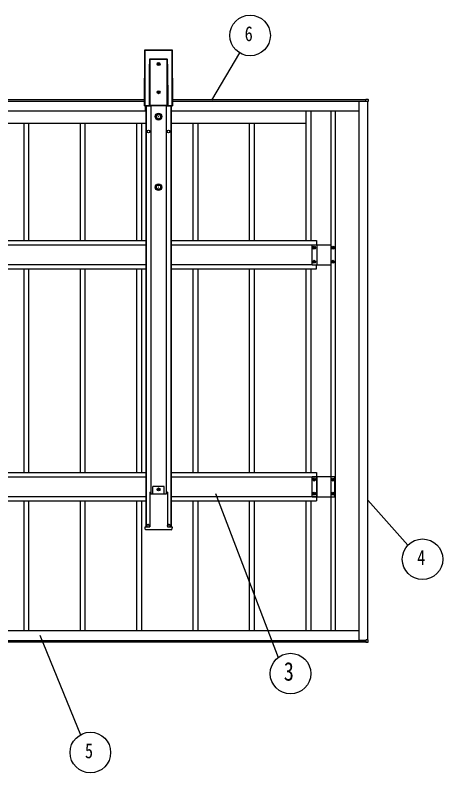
# Model space of a CAD drawing. Units: millimetres, scale not verified. Extents: x -10512 to 10512, y -7425 to 7425.
# Drawn here: x -1245 to 272, y -786 to 1900 of the extents above; entities that cross this region are included whole.
import ezdxf
from ezdxf.enums import TextEntityAlignment as Align

# ---------------------------------------------------------------- set-up
doc = ezdxf.new("R2010")
doc.units = ezdxf.units.MM
doc.header["$LTSCALE"] = 30
doc.layers.add('0-4_YKK_A1', color=4, linetype='Continuous')
doc.layers.add('0-5_YKK_D', color=6, linetype='Continuous')
doc.styles.add('ＭＳ ゴシック', font='')
doc.styles.get('ＭＳ ゴシック').set_extended_font_data('MS Gothic')

msp = doc.modelspace()

# ---------------------------------------------------------------- linework, layer by layer
at = {"layer": '0-4_YKK_A1'}
for p, q in [((-786.04, 1776.04), (-786.67, 1578.9)), ((-786.19, 1579.38), (-785.56, 1775.56)), ((-785.56, 1775.56), (-786.04, 1776.04)), ((-786.04, 1776.04), (-786.04, 1776.04)), ((-785.06, 1775.53), (-785.69, 1579.35)), ((-688.03, 1776.54), (-785.54, 1776.54)), ((-785.54, 1776.54), (-785.06, 1776.06)), ((-688.03, 1776.54), (-785.54, 1776.54)), ((-785.54, 1776.54), (-785.54, 1776.54)), ((-785.06, 1776.06), (-688.51, 1776.06)), ((-785.06, 1776.06), (-785.06, 1775.53)), ((-688.51, 1775.53), (-785.06, 1775.53)), ((-688.51, 1776.06), (-688.03, 1776.54)), ((-688.51, 1776.06), (-688.51, 1775.53)), ((-687.88, 1579.35), (-688.51, 1775.53)), ((-688.03, 1776.54), (-688.03, 1776.54)), ((-687.53, 1776.04), (-688.01, 1775.56)), ((-688.01, 1775.56), (-687.38, 1579.38)), ((-686.9, 1578.9), (-687.53, 1776.04)), ((-686.9, 1578.9), (-687.53, 1776.04)), ((-687.53, 1776.04), (-687.53, 1776.04)), ((-769.31, 1579.46), (-768.84, 1726.25)), ((-768.34, 1726.22), (-768.81, 1579.44)), ((-768.34, 1579.91), (-768.34, 1726.22)), ((-767.84, 1745.45), (-705.73, 1745.45)), ((-705.72, 1742.84), (-767.84, 1742.84)), ((-767.84, 1742.84), (-767.84, 1579.91)), ((-736.3, 1728.31), (-736.3, 1729.27)), ((-705.72, 1579.91), (-705.72, 1742.84)), ((-705.22, 1726.22), (-705.22, 1579.91)), ((-704.75, 1579.44), (-705.22, 1726.22)), ((-704.72, 1726.25), (-704.25, 1579.46)), ((-736.3, 1628.31), (-736.3, 1629.27)), ((-2212.81, 1600.72), (-786.6, 1600.72)), ((-2212.79, 1595.72), (-786.61, 1595.72)), ((-2212.79, 1595.7), (-786.61, 1595.7)), ((-686.97, 1600.72), (-1.09, 1600.72)), ((-686.95, 1595.72), (-1.09, 1595.72)), ((-686.95, 1595.7), (-3.09, 1595.7)), ((-24.59, -316.19), (-24.59, 1595.22)), ((-24.59, 1595.22), (0.41, 1595.22)), ((-3.09, 1595.7), (-3.09, 1595.22)), ((-1.09, 1602.23), (6.44, 1601.77)), ((-1.09, 1601.73), (-1.09, 1602.23)), ((-1.09, 1595.83), (-1.09, 1601.73)), ((-0.09, 1595.22), (-0.09, 1595.53)), ((0.41, 1594.03), (0.41, 1595.23)), ((0.73, 1594.03), (0.41, 1594.03)), ((6.44, 1594.03), (0.73, 1594.03)), ((5.41, -315), (5.41, 1594.03)), ((-2216.63, 1560.72), (-782.78, 1560.72)), ((-786.67, 1578.9), (-786.67, 1578.9)), ((-785.69, 1578.88), (-786.17, 1578.4)), ((-786.17, 1578.4), (-765.41, 1578.4)), ((-786.17, 1578.4), (-765.41, 1578.4)), ((-786.17, 1578.4), (-786.17, 1578.4)), ((-785.69, 1579.35), (-769.3, 1579.35)), ((-785.69, 1579.35), (-785.69, 1578.88)), ((-768.37, 1578.88), (-785.69, 1578.88)), ((-782.78, 1560.72), (-782.78, 1578.4)), ((-782.78, 1575.72), (-781.78, 1575.72)), ((-781.78, 1578.4), (-781.78, 85.29)), ((-780.58, 1578.4), (-780.58, 85.29)), ((-768.81, 1579.44), (-768.34, 1579.91)), ((-767.84, 1579.41), (-768.37, 1578.88)), ((-767.84, 1579.91), (-705.72, 1579.91)), ((-767.84, 1579.91), (-767.84, 1579.41)), ((-705.72, 1579.41), (-767.84, 1579.41)), ((-765.41, 1578.4), (-765.16, 1579.28)), ((-765.16, 1579.28), (-708.28, 1579.28)), ((-764.28, 1579.28), (-764.28, 203.45)), ((-709.28, 1579.28), (-709.28, 203.45)), ((-708.28, 1579.28), (-708.03, 1578.4)), ((-708.03, 1578.4), (-687.4, 1578.4)), ((-708.03, 1578.4), (-687.4, 1578.4)), ((-705.72, 1579.91), (-705.72, 1579.41)), ((-705.19, 1578.88), (-705.72, 1579.41)), ((-705.22, 1579.91), (-704.75, 1579.44)), ((-687.88, 1578.88), (-705.19, 1578.88)), ((-704.26, 1579.35), (-687.88, 1579.35)), ((-692.98, 1578.4), (-692.98, 85.29)), ((-691.78, 1578.4), (-691.78, 85.29)), ((-691.78, 1575.72), (-690.78, 1575.72)), ((-690.78, 1560.72), (-690.78, 1578.4)), ((-690.78, 1560.72), (-24.59, 1560.72)), ((-687.88, 1578.88), (-687.88, 1579.35)), ((-687.4, 1578.4), (-687.88, 1578.88)), ((-687.4, 1578.4), (-687.4, 1578.4)), ((-687.38, 1579.38), (-686.9, 1578.9)), ((-686.9, 1578.9), (-686.9, 1578.9)), ((-213.59, 1560.72), (-213.59, 1100.72)), ((-196.59, 1560.72), (-196.59, 1100.72)), ((-125.59, 1560.72), (-125.59, -281.69)), ((-109.59, 1560.72), (-109.59, -281.69)), ((-1413.59, 1517.72), (-1198.49, 1517.72)), ((-1213.59, 1100.72), (-1213.59, 1517.72)), ((-1213.59, 1517.72), (-998.49, 1517.72)), ((-1196.59, 1100.72), (-1196.59, 1517.72)), ((-1013.59, 1100.72), (-1013.59, 1517.72)), ((-1013.59, 1517.72), (-798.49, 1517.72)), ((-996.59, 1100.72), (-996.59, 1517.72)), ((-813.59, 1100.72), (-813.59, 1517.72)), ((-813.59, 1517.72), (-781.78, 1517.72)), ((-796.59, 1100.72), (-796.59, 1517.72)), ((-691.78, 1517.72), (-598.49, 1517.72)), ((-613.59, 1100.72), (-613.59, 1517.72)), ((-613.59, 1517.72), (-398.49, 1517.72)), ((-596.59, 1100.72), (-596.59, 1517.72)), ((-413.59, 1100.72), (-413.59, 1517.72)), ((-413.59, 1517.72), (-213.59, 1517.72)), ((-396.59, 1100.72), (-396.59, 1517.72)), ((-2217.63, 1100.72), (-781.78, 1100.72)), ((-2217.63, 1085.72), (-781.78, 1085.72)), ((-691.78, 1085.72), (-191.59, 1085.72)), ((-191.59, 1015.22), (-191.59, 1086.22)), ((-191.59, 1086.22), (-125.59, 1086.22)), ((-185.07, 1077.16), (-185.07, 1078.12)), ((-174.09, 1015.22), (-174.09, 1086.22)), ((-119.07, 1077.16), (-119.07, 1078.12)), ((-185.07, 1027.16), (-185.07, 1028.12)), ((-119.07, 1027.16), (-119.07, 1028.12)), ((-2217.63, 1015.72), (-781.78, 1015.72)), ((-2217.63, 1000.72), (-781.78, 1000.72)), ((-1213.59, 278.31), (-1213.59, 1000.72)), ((-1196.59, 278.31), (-1196.59, 1000.72)), ((-1013.59, 278.31), (-1013.59, 1000.72)), ((-996.59, 278.31), (-996.59, 1000.72)), ((-813.59, 278.31), (-813.59, 1000.72)), ((-796.59, 278.31), (-796.59, 1000.72)), ((-691.78, 1015.72), (-191.59, 1015.72)), ((-691.78, 1000.72), (-176.59, 1000.72)), ((-613.59, 278.31), (-613.59, 1000.72)), ((-596.59, 278.31), (-596.59, 1000.72)), ((-413.59, 278.31), (-413.59, 1000.72)), ((-396.59, 278.31), (-396.59, 1000.72)), ((-213.59, 1000.72), (-213.59, 278.31)), ((-196.59, 1000.72), (-196.59, 278.31)), ((-191.59, 1015.22), (-125.59, 1015.22)), ((-176.59, 1000.72), (-176.59, 1015.22)), ((-2217.63, 278.31), (-781.78, 278.31)), ((-2217.63, 263.31), (-781.78, 263.31)), ((-691.78, 263.31), (-176.59, 263.31)), ((-191.59, 192.81), (-191.59, 263.81)), ((-191.59, 263.81), (-111.59, 263.81)), ((-185.07, 254.75), (-185.07, 255.71)), ((-174.09, 192.81), (-174.09, 263.81)), ((-119.07, 254.75), (-119.07, 255.71)), ((-111.59, 192.81), (-111.59, 263.81)), ((-716.28, 229.29), (-757.28, 229.29)), ((-757.28, 203.45), (-757.28, 229.29)), ((-736.3, 219.73), (-736.3, 220.69)), ((-716.28, 203.45), (-716.28, 229.29)), ((-2217.63, 193.31), (-781.78, 193.31)), ((-768.03, 208.64), (-768.03, 85.43)), ((-767.67, 208.79), (-768.02, 208.79)), ((-767.67, 208.79), (-767.17, 208.79)), ((-767.17, 208.79), (-765.13, 208.79)), ((-764.82, 203.45), (-765.13, 208.79)), ((-708.43, 208.79), (-706.39, 208.79)), ((-706.39, 208.79), (-705.89, 208.79)), ((-705.89, 208.79), (-705.54, 208.79)), ((-705.53, 208.64), (-705.53, 85.43)), ((-691.78, 193.31), (-176.59, 193.31)), ((-191.59, 192.81), (-111.59, 192.81)), ((-185.07, 204.75), (-185.07, 205.71)), ((-119.07, 204.75), (-119.07, 205.71)), ((-2217.63, 178.31), (-781.78, 178.31)), ((-1213.59, -281.69), (-1213.59, 178.31)), ((-1196.59, -281.69), (-1196.59, 178.31)), ((-1013.59, -281.69), (-1013.59, 178.31)), ((-996.59, -281.69), (-996.59, 178.31)), ((-813.59, -281.69), (-813.59, 178.31)), ((-796.59, -281.69), (-796.59, 178.31)), ((-691.78, 178.31), (-176.59, 178.31)), ((-613.59, -281.69), (-613.59, 178.31)), ((-596.59, -281.69), (-596.59, 178.31)), ((-413.59, -281.69), (-413.59, 178.31)), ((-396.59, -281.69), (-396.59, 178.31)), ((-213.59, 178.31), (-213.59, -281.69)), ((-196.59, 178.31), (-196.59, -281.69)), ((-784.15, 85.29), (-769.14, 85.29)), ((-778.28, 85.29), (-778.28, 89.29)), ((-769.28, 85.29), (-769.28, 89.29)), ((-769.14, 85.29), (-768.14, 85.29)), ((-768.04, 85.29), (-768.14, 85.29)), ((-705.52, 85.29), (-705.42, 85.29)), ((-705.42, 85.29), (-704.42, 85.29)), ((-704.42, 85.29), (-689.41, 85.29)), ((-704.28, 85.29), (-704.28, 89.29)), ((-695.28, 85.29), (-695.28, 89.29)), ((-689.41, 85.29), (-688.91, 85.29)), ((-688.91, 85.29), (-689.38, 77.66)), ((-768.62, 75.79), (-782.19, 75.79)), ((-767.12, 75.79), (-768.62, 75.79)), ((-766.74, 75.79), (-767.12, 75.79)), ((-706.82, 75.79), (-766.74, 75.79)), ((-706.44, 75.79), (-706.82, 75.79)), ((-704.95, 75.79), (-706.44, 75.79)), ((-691.37, 75.79), (-704.95, 75.79)), ((-2999.09, -281.69), (-24.59, -281.69)), ((-2998.09, -316.69), (-1.09, -316.69)), ((-2998.09, -321.69), (-1.09, -321.69)), ((-24.59, -316.19), (0.41, -316.19)), ((-1.09, -316.8), (-1.09, -322.7)), ((-0.79, -316.19), (-0.79, -316.5)), ((-0.09, -316.19), (-0.09, -316.5)), ((0.41, -315), (0.41, -316.2)), ((0.41, -315), (0.41, -316.2)), ((0.73, -315), (0.41, -315)), ((6.44, -315), (0.73, -315)), ((-1.09, -322.7), (-1.09, -323.2)), ((-1.09, -323.2), (6.44, -322.74))]:
    msp.add_line(p, q, dxfattribs=at)
for points in [[(-786.04, 1776.04), (-786.67, 1578.9), (-786.19, 1579.38)], [(-768.2, 1742.86), (-767.93, 1744.84), (-767.84, 1745.41), (-767.84, 1745.45)], [(-767.84, 1742.84), (-767.87, 1742.84), (-767.89, 1742.84), (-767.91, 1742.84), (-767.93, 1742.84), (-767.96, 1742.84), (-767.98, 1742.84), (-768, 1742.84), (-768.02, 1742.84)], [(-738.22, 1727.35), (-739.18, 1727.35), (-739.18, 1726.39), (-738.22, 1726.39)], [(-736.3, 1729.27), (-737.26, 1729.27), (-737.26, 1728.31)], [(-737.26, 1725.43), (-737.26, 1724.47), (-736.3, 1724.47), (-736.3, 1725.43)], [(-735.34, 1726.39), (-734.38, 1726.39), (-734.38, 1727.35), (-735.34, 1727.35)], [(-705.54, 1742.84), (-705.68, 1744.84), (-705.72, 1745.41), (-705.73, 1745.45)], [(-705.72, 1742.84), (-705.7, 1742.84), (-705.68, 1742.84), (-705.65, 1742.84), (-705.63, 1742.84), (-705.61, 1742.84), (-705.58, 1742.84), (-705.56, 1742.84), (-705.54, 1742.84)], [(-738.22, 1627.35), (-739.18, 1627.35), (-739.18, 1626.39), (-738.22, 1626.39)], [(-736.3, 1629.27), (-737.26, 1629.27), (-737.26, 1628.31)], [(-737.26, 1625.43), (-737.26, 1624.47), (-736.3, 1624.47), (-736.3, 1625.43)], [(-735.34, 1626.39), (-734.38, 1626.39), (-734.38, 1627.35), (-735.34, 1627.35)], [(0.11, 1595.53), (-1.09, 1595.53), (-1.09, 1595.83)], [(6.91, 1601.27), (6.91, 1594.03), (6.44, 1594.03)], [(-767.84, 1579.91), (-767.94, 1579.91), (-768.03, 1579.91), (-768.11, 1579.91), (-768.18, 1579.91), (-768.25, 1579.91), (-768.29, 1579.91), (-768.33, 1579.91), (-768.34, 1579.91)], [(-705.72, 1579.91), (-705.63, 1579.91), (-705.54, 1579.91), (-705.45, 1579.91), (-705.38, 1579.91), (-705.32, 1579.91), (-705.27, 1579.91), (-705.24, 1579.91), (-705.22, 1579.91)], [(-691.78, 1100.72), (-176.59, 1100.72), (-176.59, 1086.22)], [(-186.03, 1075.24), (-186.99, 1075.24), (-186.99, 1076.2), (-186.03, 1076.2)], [(-185.07, 1078.12), (-184.11, 1078.12), (-184.11, 1077.16)], [(-183.15, 1076.2), (-182.19, 1076.2), (-182.19, 1075.24), (-183.15, 1075.24)], [(-120.03, 1075.24), (-120.99, 1075.24), (-120.99, 1076.2), (-120.03, 1076.2)], [(-119.07, 1078.12), (-118.11, 1078.12), (-118.11, 1077.16)], [(-117.15, 1076.2), (-116.19, 1076.2), (-116.19, 1075.24), (-117.15, 1075.24)], [(-184.11, 1074.28), (-184.11, 1073.32), (-185.07, 1073.32), (-185.07, 1074.28)], [(-118.11, 1074.28), (-118.11, 1073.32), (-119.07, 1073.32), (-119.07, 1074.28)], [(-186.03, 1025.24), (-186.99, 1025.24), (-186.99, 1026.2), (-186.03, 1026.2)], [(-185.07, 1028.12), (-184.11, 1028.12), (-184.11, 1027.16)], [(-184.11, 1024.28), (-184.11, 1023.32), (-185.07, 1023.32), (-185.07, 1024.28)], [(-183.15, 1026.2), (-182.19, 1026.2), (-182.19, 1025.24), (-183.15, 1025.24)], [(-120.03, 1025.24), (-120.99, 1025.24), (-120.99, 1026.2), (-120.03, 1026.2)], [(-119.07, 1028.12), (-118.11, 1028.12), (-118.11, 1027.16)], [(-118.11, 1024.28), (-118.11, 1023.32), (-119.07, 1023.32), (-119.07, 1024.28)], [(-117.15, 1026.2), (-116.19, 1026.2), (-116.19, 1025.24), (-117.15, 1025.24)], [(-691.78, 278.31), (-176.59, 278.31), (-176.59, 178.31)], [(-186.03, 252.83), (-186.99, 252.83), (-186.99, 253.79), (-186.03, 253.79)], [(-185.07, 255.71), (-184.11, 255.71), (-184.11, 254.75)], [(-184.11, 251.87), (-184.11, 250.91), (-185.07, 250.91), (-185.07, 251.87)], [(-183.15, 253.79), (-182.19, 253.79), (-182.19, 252.83), (-183.15, 252.83)], [(-120.03, 252.83), (-120.99, 252.83), (-120.99, 253.79), (-120.03, 253.79)], [(-119.07, 255.71), (-118.11, 255.71), (-118.11, 254.75)], [(-118.11, 251.87), (-118.11, 250.91), (-119.07, 250.91), (-119.07, 251.87)], [(-117.15, 253.79), (-116.19, 253.79), (-116.19, 252.83), (-117.15, 252.83)], [(-738.22, 218.77), (-739.18, 218.77), (-739.18, 217.81), (-738.22, 217.81)], [(-736.3, 220.69), (-737.26, 220.69), (-737.26, 219.73)], [(-737.26, 216.85), (-737.26, 215.89), (-736.3, 215.89), (-736.3, 216.85)], [(-735.34, 217.81), (-734.38, 217.81), (-734.38, 218.77), (-735.34, 218.77)], [(-764.82, 203.45), (-708.74, 203.45), (-708.43, 208.79)], [(-186.03, 202.83), (-186.99, 202.83), (-186.99, 203.79), (-186.03, 203.79)], [(-185.07, 205.71), (-184.11, 205.71), (-184.11, 204.75)], [(-184.11, 201.87), (-184.11, 200.91), (-185.07, 200.91), (-185.07, 201.87)], [(-183.15, 203.79), (-182.19, 203.79), (-182.19, 202.83), (-183.15, 202.83)], [(-120.03, 202.83), (-120.99, 202.83), (-120.99, 203.79), (-120.03, 203.79)], [(-119.07, 205.71), (-118.11, 205.71), (-118.11, 204.75)], [(-118.11, 201.87), (-118.11, 200.91), (-119.07, 200.91), (-119.07, 201.87)], [(-117.15, 203.79), (-116.19, 203.79), (-116.19, 202.83), (-117.15, 202.83)], [(-784.19, 77.66), (-784.65, 85.29), (-784.15, 85.29)], [(0.11, -316.5), (-1.09, -316.5), (-1.09, -316.8)], [(6.91, -322.24), (6.91, -315), (6.44, -315)]]:
    msp.add_lwpolyline(points, dxfattribs=at)
for centre, radius in [((-736.78, 1726.87), 5.3), ((-736.78, 1626.87), 5.3), ((-736.72, 1540.37), 12), ((-736.72, 1540.37), 10.88), ((-736.72, 1540.37), 7.48), ((-736.72, 1540.37), 0.5), ((-772.28, 1487.73), 5), ((-701.28, 1487.73), 5), ((-736.72, 1290.37), 12), ((-736.72, 1290.37), 10.88), ((-736.72, 1290.37), 7.48), ((-736.72, 1290.37), 0.5), ((-184.59, 1075.72), 5.3), ((-118.59, 1075.72), 5.3), ((-184.59, 1025.72), 5.3), ((-118.59, 1025.72), 5.3), ((-184.59, 253.31), 5.3), ((-118.59, 253.31), 5.3), ((-736.78, 218.29), 5.3), ((-184.59, 203.31), 5.3), ((-118.59, 203.31), 5.3), ((-773.78, 89.79), 5), ((-699.78, 89.79), 5)]:
    msp.add_circle(centre, radius, dxfattribs=at)
for centre, radius, start, end in [((-785.54, 1776.04), 0.5, 90, 179.81634), ((-785.53, 1776.04), 0.501, 90.24971, 179.75029), ((-785.06, 1775.56), 0.501, 90.24971, 179.75029), ((-785.16, 1778.29), 2.76, 261.80183, 272.1952), ((-688.51, 1775.56), 0.501, 0.24971, 89.75029), ((-688.4, 1778.29), 2.76, 267.8048, 278.19817), ((-688.03, 1776.04), 0.5, 0.18366, 90), ((-688.03, 1776.04), 0.501, 0.24971, 89.75029), ((-768.73, 1723.49), 2.76, 81.80183, 92.1952), ((-769.41, 1733.86), 9.09, 81.20266, 82.35702), ((-326.46, 1712.87), 442.57, 175.77814, 176.1178), ((-738.22, 1728.31), 0.96, 270, 0), ((-738.22, 1725.43), 0.96, 0, 90), ((-735.34, 1728.31), 0.96, 180, 270), ((-735.34, 1725.43), 0.96, 90, 180), ((-1004.46, 1701.87), 301.89, 7.80423, 8.30085), ((-704.15, 1733.86), 9.09, 97.64298, 98.79734), ((-704.83, 1723.49), 2.76, 87.8048, 98.19817), ((-738.22, 1628.31), 0.96, 270, 0), ((-738.22, 1625.43), 0.96, 0, 90), ((-735.34, 1628.31), 0.96, 180, 270), ((-735.34, 1625.43), 0.96, 90, 180), ((0.11, 1595.23), 0.3, 0, 90), ((6.41, 1601.27), 0.5, 0, 86.5), ((-786.17, 1578.9), 0.5, 179.81634, 270), ((-786.17, 1578.9), 0.501, 180.24971, 269.75029), ((-785.79, 1582.11), 2.76, 261.80183, 272.1952), ((-785.68, 1579.38), 0.501, 180.24971, 269.75029), ((-769.2, 1576.71), 2.76, 81.80183, 92.1952), ((-768.9, 1576.59), 2.79, 88.18282, 98.39155), ((-767.84, 1579.91), 0.501, 180.24971, 269.75029), ((-705.72, 1579.91), 0.501, 270.24971, 359.75029), ((-704.67, 1576.59), 2.79, 81.60845, 91.81718), ((-704.36, 1576.71), 2.76, 87.8048, 98.19817), ((-687.77, 1582.11), 2.76, 267.8048, 278.19817), ((-687.88, 1579.38), 0.501, 270.24971, 359.75029), ((-687.4, 1578.9), 0.5, 270, 0.18366), ((-687.4, 1578.9), 0.501, 270.24971, 359.75029), ((-186.03, 1077.16), 0.96, 270, 0), ((-186.03, 1074.28), 0.96, 0, 90), ((-183.15, 1077.16), 0.96, 180, 270), ((-183.15, 1074.28), 0.96, 90, 180), ((-120.03, 1077.16), 0.96, 270, 0), ((-120.03, 1074.28), 0.96, 0, 90), ((-117.15, 1077.16), 0.96, 180, 270), ((-117.15, 1074.28), 0.96, 90, 180), ((-186.03, 1027.16), 0.96, 270, 0), ((-186.03, 1024.28), 0.96, 0, 90), ((-183.15, 1027.16), 0.96, 180, 270), ((-183.15, 1024.28), 0.96, 90, 180), ((-120.03, 1027.16), 0.96, 270, 0), ((-120.03, 1024.28), 0.96, 0, 90), ((-117.15, 1027.16), 0.96, 180, 270), ((-117.15, 1024.28), 0.96, 90, 180), ((-186.03, 254.75), 0.96, 270, 0), ((-186.03, 251.87), 0.96, 0, 90), ((-183.15, 254.75), 0.96, 180, 270), ((-183.15, 251.87), 0.96, 90, 180), ((-120.03, 254.75), 0.96, 270, 0), ((-120.03, 251.87), 0.96, 0, 90), ((-117.15, 254.75), 0.96, 180, 270), ((-117.15, 251.87), 0.96, 90, 180), ((-738.22, 219.73), 0.96, 270, 0), ((-738.22, 216.85), 0.96, 0, 90), ((-735.34, 219.73), 0.96, 180, 270), ((-735.34, 216.85), 0.96, 90, 180), ((-186.03, 204.75), 0.96, 270, 0), ((-186.03, 201.87), 0.96, 0, 90), ((-183.15, 204.75), 0.96, 180, 270), ((-183.15, 201.87), 0.96, 90, 180), ((-120.03, 204.75), 0.96, 270, 0), ((-120.03, 201.87), 0.96, 0, 90), ((-117.15, 204.75), 0.96, 180, 270), ((-117.15, 201.87), 0.96, 90, 180), ((-773.78, 89.29), 4.5, 90, 180), ((-773.78, 89.29), 4.5, 0, 90), ((-699.78, 89.29), 4.5, 90, 180), ((-699.78, 89.29), 4.5, 0, 90), ((-782.19, 77.79), 2, 183.5, 270), ((-691.37, 77.79), 2, 270, 356.5), ((0.11, -316.2), 0.3, 270, 0), ((6.41, -322.24), 0.5, 273.5, 0)]:
    msp.add_arc(centre, radius, start, end, dxfattribs=at)
for centre, major_axis, ratio, start_param, end_param in [((-767.84, 1725.08), (0, -19.08), 0.052413, 3.5123474, 4.6513024), ((-767.84, 1725.06), (0, -19.08), 0.026207, 3.5123474, 4.6513024), ((-764.75, 1742.84), (0, -50), 0.061774, 4.6600291, 4.7123946), ((-708.81, 1742.84), (0, -50), 0.061774, 1.5707907, 1.6231562), ((-705.72, 1725.06), (0, -19.08), 0.026207, 1.6318829, 2.7708379), ((-705.72, 1725.08), (0, -19.08), 0.052413, 1.6318829, 2.7708379), ((-768.31, 1579.47), (-0.543, -0.848), 0.992387, 5.2824884, 5.3922079), ((-768.37, 1579.38), (0.941, -0.042), 0.529688, 3.2789358, 4.7362857), ((-768.31, 1579.44), (-0.293, -0.417), 0.981557, 5.3232786, 5.4329981), ((-768.37, 1579.38), (0.185, -0.478), 0.839234, 4.3937254, 5.8510754), ((-705.19, 1579.38), (-0.185, -0.478), 0.839234, 0.4321099, 1.8894599), ((-705.19, 1579.38), (0.941, 0.042), 0.529688, 4.6884922, 6.1458421), ((-705.25, 1579.44), (0.293, -0.417), 0.981557, 0.8501872, 0.9599067), ((-705.25, 1579.47), (0.543, -0.848), 0.992387, 0.8909775, 1.0006969), ((-767.99, 208.29), (0.031, -0.5), 0.061627, 3.1377656, 3.9231638), ((-705.58, 208.29), (-0.031, -0.5), 0.061627, 2.3600215, 3.1454197), ((-768.08, 85.79), (0.031, -0.5), 0.061627, 6.2793582, 7.0647564), ((-705.49, 85.79), (-0.031, -0.5), 0.061627, 5.5016142, 6.2870124)]:
    msp.add_ellipse(centre, major_axis=major_axis, ratio=ratio, start_param=start_param, end_param=end_param, dxfattribs=at)
at = {"layer": '0-5_YKK_D'}
for p, q in [((-547.17, 1598.56), (-448.47, 1766.19)), ((-535.05, 204.39), (-312.33, -377.48)), ((5.53, 180.9), (147.63, 20.29)), ((-1157.63, -297.79), (-1013.75, -651.64))]:
    msp.add_line(p, q, dxfattribs=at)
for centre in [(-411.94, 1828.23), (199.97, -29.15), (-268.41, -434.53), (-978.64, -714.5)]:
    msp.add_circle(centre, 72, dxfattribs=at)

# ---------------------------------------------------------------- texts
at = {"layer": '0-5_YKK_D', "style": 'ＭＳ ゴシック', "width": 0.8}
for s, height, p in [('6', 52.79, (-431.14, 1792.23)), ('4', 52.79, (180.77, -65.15)), ('3', 65.98, (-292.41, -479.53)), ('5', 52.79, (-997.84, -750.5))]:
    msp.add_text(s, height=height, dxfattribs=at).set_placement(p, align=Align.BOTTOM_LEFT)

doc.saveas('drawing.dxf')
